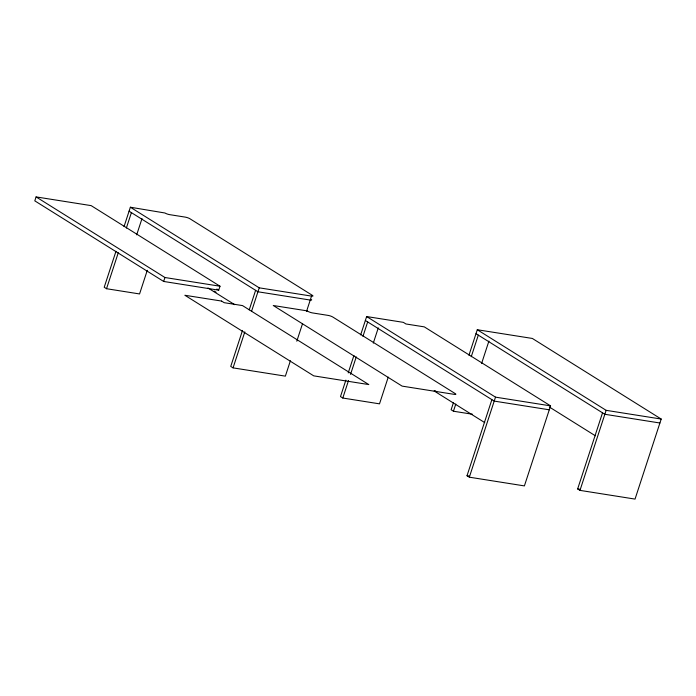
<?xml version="1.0" encoding="UTF-8"?>
<svg xmlns="http://www.w3.org/2000/svg" width="696" height="696" viewBox="0 0 696 696"><rect width="100%" height="100%" fill="white"/><g stroke="black" fill="none" stroke-linecap="round" stroke-linejoin="round"><path stroke-width="1.04" d="M36.088 196.907L34.8 200.857L163.656 281.454L218.718 290.171L220.006 286.221L91.15 205.624L36.088 196.907L164.952 277.513L220.006 286.221M115.971 251.282L104.209 287.265L106.523 288.718L139.565 293.947L147.291 270.3M124.036 226.6L130.369 207.225L164.969 213.002A3.532 0.705 18.1 0 0 169.65 214.646L185.249 217.117A3.532 0.705 18.1 0 1 189.938 218.761L312.356 295.339A3.532 0.705 18.1 0 1 311.53 296.105L306.545 311.364M106.523 288.718L118.285 252.726M126.359 228.053L131.396 212.628M136.686 234.822L142.001 218.579M163.656 281.454L164.952 277.513M242.504 330.426L230.741 366.418L233.064 367.871L285.369 376.144L290.415 360.728M249.229 309.868L255.615 290.328M233.064 367.871L244.827 331.879M251.552 311.312L259.225 287.831L130.369 207.225M296.8 341.188L302.516 323.71M345.86 380.138L340.483 396.59L342.797 398.034L379.511 403.845L388.246 377.11M348.209 372.934L353.925 355.456M360.65 334.889L366.644 316.55L403.349 322.352L405.925 323.971L424.282 326.868L550.562 405.864L524.401 485.904L469.339 477.186L467.016 475.733L491.889 399.643M342.797 398.034L348.513 380.555M350.532 374.387L356.248 356.909M362.964 336.342L367.671 321.944M373.3 343.119L378.276 327.894M453.47 402.575L451.121 409.779L453.435 411.223L472.497 414.242M468.93 355.273L477.282 329.739L532.344 338.447L661.2 419.053L635.039 499.093L579.977 490.375L577.654 488.931L602.527 412.832M453.435 411.223L455.793 404.028M471.253 356.726L478.309 335.133M481.615 363.416L488.914 341.084M469.339 477.186L495.5 397.146L366.644 316.55M579.977 490.375L606.138 410.335L477.282 329.739M259.225 287.831L311.53 296.105M606.138 410.335L661.2 419.053M659.912 423.003L604.85 414.285L475.994 333.68M495.5 397.146L550.562 405.864M549.274 409.805L494.212 401.096L365.356 320.491M577.654 488.931L579.777 489.262M467.016 475.733L469.139 476.073M549.37 407.021L595.376 435.8M434.861 390.639L436.705 391.796M434.13 390.961L484.738 422.611M129.073 211.175L257.938 291.781L310.242 300.054A3.532 0.705 18.1 0 0 311.469 299.584M216.882 289.023L218.718 290.171M214.229 291.111L216.073 292.259M207.982 287.97L234.665 304.657M307.206 310.886L273.258 305.509L402.114 386.115L454.418 394.388A3.532 0.705 18.1 0 0 455.245 393.614L332.827 317.045A3.532 0.705 18.1 0 0 328.138 315.401L312.539 312.93A3.532 0.705 18.1 0 1 307.85 311.286L307.206 310.886M221.58 301.064L184.866 295.261L313.731 375.857L368.793 384.575L242.512 305.587L224.155 302.682L221.58 301.064"/></g></svg>
